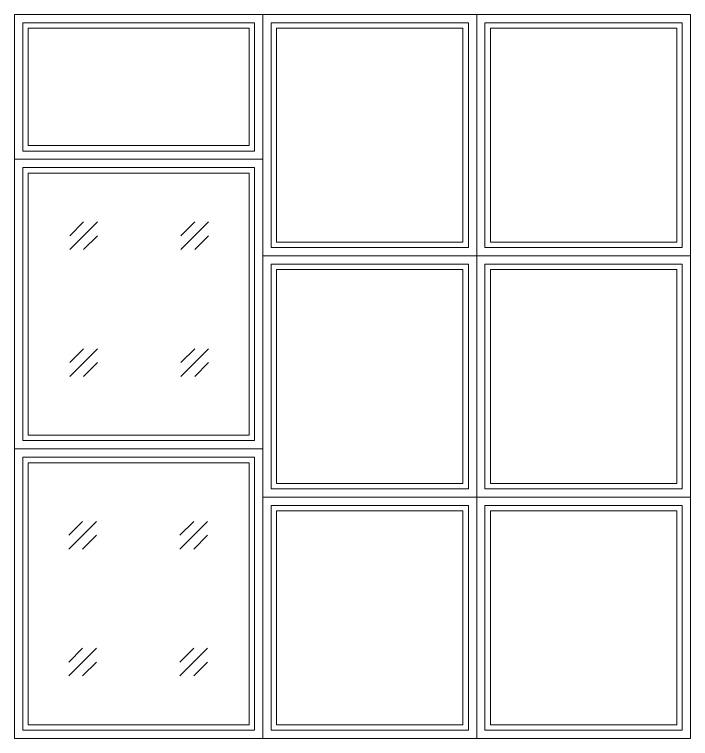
# Model space of a CAD drawing. Header units: millimetres. Extents: x -7644 to 230040, y 17031 to 222323.
# Drawn here: x -7644 to -5194, y 17031 to 19656 of the extents above; entities that cross this region are included whole.
import ezdxf

# ---------------------------------------------------------------- set-up
doc = ezdxf.new("R2010")
doc.units = ezdxf.units.MM
doc.header["$LTSCALE"] = 4
doc.header["$MEASUREMENT"] = 0
for name, color, linetype, lineweight in [('C - A - Structure', 4, 'Continuous', 25), ('C - B - Structure', 1, 'Continuous', 18), ('C - N -  Misc.', 191, 'Continuous', 9)]:
    doc.layers.add(name, color=color, linetype=linetype, lineweight=lineweight)
doc.layers.add('SHADE', color=5, linetype='Continuous')

# ---------------------------------------------------------------- blocks, each defined once
blk = doc.blocks.new('A$C38A174A3')
at = {"layer": 'C - N -  Misc.'}
for p, q in [((-50, -50), (50, 50)), ((-50, 0), (0, 50)), ((0, -50), (50, 0))]:
    blk.add_line(p, q, dxfattribs=at)
blk = doc.blocks.new('A$C006D70DF')
at = {"layer": 'C - B - Structure'}
for points in [[(0, 2100), (-900, 2100), (-900, 1050), (0, 1050)], [(-50, 2050), (-850, 2050), (-850, 1100), (-50, 1100)], [(0, 0), (-900, 0), (-900, 1050), (0, 1050)], [(-50, 50), (-850, 50), (-850, 1000), (-50, 1000)]]:
    blk.add_lwpolyline(points, close=True, dxfattribs=at)
at = {"layer": 'C - N -  Misc.'}
for points in [[(-30, 2070), (-870, 2070), (-870, 1080), (-30, 1080)], [(-30, 30), (-870, 30), (-870, 1020), (-30, 1020)]]:
    blk.add_lwpolyline(points, close=True, dxfattribs=at)
at = {"layer": 'C - A - Structure', "extrusion": (0, 0, -1), "xscale": -1, "zscale": -1}
for p in [(649.5, 1822.8), (246.8, 1822.8), (649.5, 1363.1), (246.8, 1363.1)]:
    blk.add_blockref('A$C38A174A3', p, dxfattribs=at)
at = {"layer": 'C - A - Structure', "extrusion": (0, 0, -1), "xscale": -1, "zscale": -1, "rotation": 180}
for p in [(653.2, 736.9), (250.5, 736.9), (653.2, 277.2), (250.5, 277.2)]:
    blk.add_blockref('A$C38A174A3', p, dxfattribs=at)
blk = doc.blocks.new('A$C49592495')
at = {"layer": 'C - B - Structure'}
for points in [[(0, 875), (-775, 875), (-775, 0), (0, 0)], [(-50, 825), (-725, 825), (-725, 50), (-50, 50)]]:
    blk.add_lwpolyline(points, close=True, dxfattribs=at)
at = {"layer": 'C - N -  Misc.'}
blk.add_lwpolyline([(-30, 845), (-745, 845), (-745, 30), (-30, 30)], close=True, dxfattribs=at)

msp = doc.modelspace()

# ---------------------------------------------------------------- linework, layer by layer
at = {"layer": 'C - B - Structure', "elevation": 0}
for points in [[(-6743.6, 19656), (-7643.8, 19656), (-7643.8, 19131), (-6743.6, 19131)], [(-6793.6, 19606), (-7593.8, 19606), (-7593.8, 19181), (-6793.6, 19181)]]:
    msp.add_lwpolyline(points, close=True, dxfattribs=at)
at = {"layer": 'C - N -  Misc.', "elevation": 0}
msp.add_lwpolyline([(-6773.6, 19626), (-7613.8, 19626), (-7613.8, 19161), (-6773.6, 19161)], close=True, dxfattribs=at)

# ---------------------------------------------------------------- block references
at = {"layer": 'SHADE', "xscale": -1}
for p in [(-6743.6, 18781, 0), (-6743.6, 17906, 0), (-6743.6, 17031, 0)]:
    msp.add_blockref('A$C49592495', p, dxfattribs=at)
at = {"layer": 'SHADE'}
for name, p in [('A$C49592495', (-5193.6, 18781, 0)), ('A$C006D70DF', (-6743.6, 17031, 0)), ('A$C49592495', (-5193.6, 17906, 0)), ('A$C49592495', (-5193.6, 17031, 0))]:
    msp.add_blockref(name, p, dxfattribs=at)

doc.saveas('drawing.dxf')
